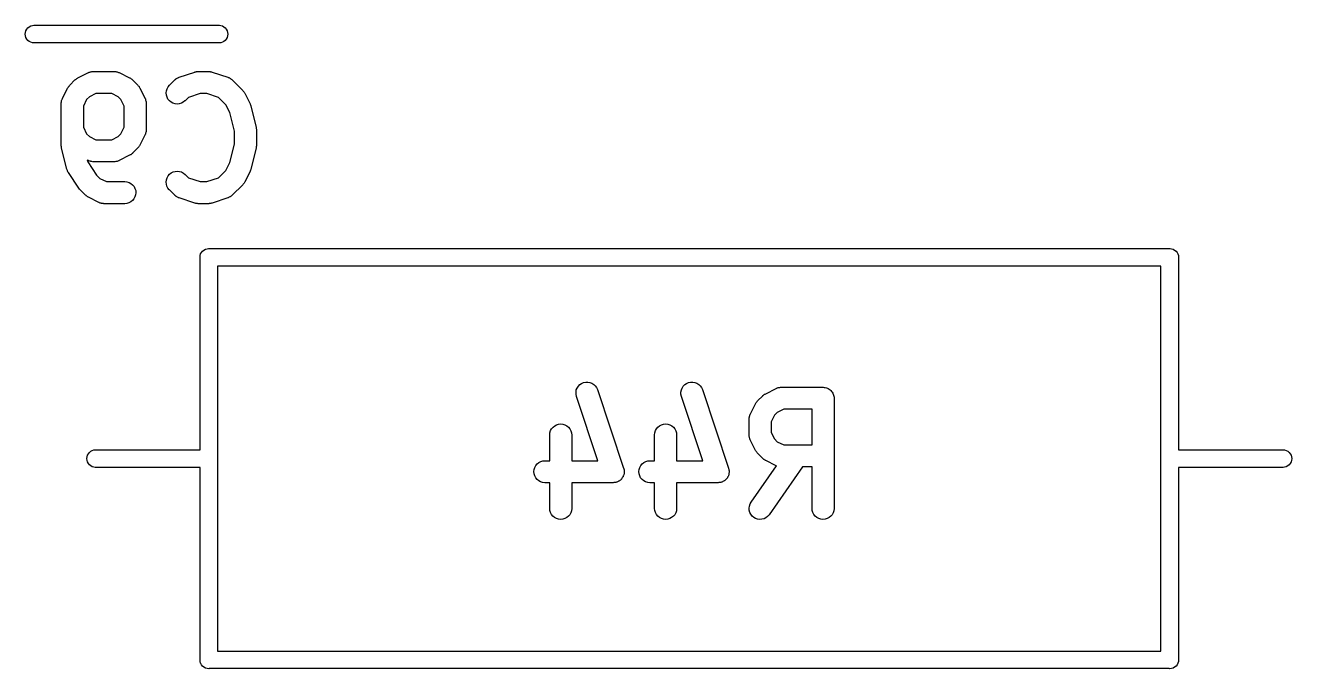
# Model space of a CAD drawing. Extents: x 19 to 116, y -142 to -17.
# Drawn here: x 101.53 to 110.14, y -96.68 to -92.3 of the extents above; entities that cross this region are included whole.
import ezdxf

# ---------------------------------------------------------------- set-up
doc = ezdxf.new("R2010")
doc.units = 0
doc.layers.add('BLACK', color=7, linetype='CONTINUOUS')

msp = doc.modelspace()

# ---------------------------------------------------------------- linework, layer by layer
at = {"layer": 'BLACK', "linetype": 'CONTINUOUS'}
for p, q in [((101.553, -92.3099), (101.563, -92.3043)), ((101.563, -92.3043), (101.574, -92.3009)), ((101.574, -92.3009), (101.583, -92.3)), ((101.583, -92.3), (102.847, -92.3)), ((102.847, -92.3), (102.856, -92.3009)), ((102.856, -92.3009), (102.867, -92.3043)), ((102.867, -92.3043), (102.877, -92.3099)), ((101.526, -92.36), (101.527, -92.3482)), ((101.527, -92.3718), (101.526, -92.36)), ((101.527, -92.3482), (101.53, -92.3369)), ((101.53, -92.3831), (101.527, -92.3718)), ((101.53, -92.3369), (101.536, -92.3265)), ((101.536, -92.3935), (101.53, -92.3831)), ((101.536, -92.3265), (101.543, -92.3174)), ((101.543, -92.4026), (101.536, -92.3935)), ((101.543, -92.3174), (101.553, -92.3099)), ((102.877, -92.3099), (102.887, -92.3174)), ((102.887, -92.3174), (102.894, -92.3265)), ((102.894, -92.3935), (102.887, -92.4026)), ((102.894, -92.3265), (102.9, -92.3369)), ((102.9, -92.3831), (102.894, -92.3935)), ((102.9, -92.3369), (102.903, -92.3482)), ((102.903, -92.3718), (102.9, -92.3831)), ((102.903, -92.3482), (102.904, -92.36)), ((102.904, -92.36), (102.903, -92.3718)), ((101.553, -92.4101), (101.543, -92.4026)), ((101.563, -92.4157), (101.553, -92.4101)), ((101.574, -92.4191), (101.563, -92.4157)), ((101.583, -92.42), (101.574, -92.4191)), ((102.847, -92.42), (101.583, -92.42)), ((102.856, -92.4191), (102.847, -92.42)), ((102.867, -92.4157), (102.856, -92.4191)), ((102.877, -92.4101), (102.867, -92.4157)), ((102.887, -92.4026), (102.877, -92.4101)), ((101.884, -92.6579), (101.955, -92.6222)), ((101.955, -92.6222), (101.956, -92.6217)), ((101.956, -92.6217), (101.958, -92.621)), ((101.958, -92.621), (101.96, -92.6199)), ((101.96, -92.6199), (101.965, -92.6185)), ((101.965, -92.6185), (101.97, -92.6167)), ((101.97, -92.6167), (101.972, -92.6164)), ((101.972, -92.6164), (101.974, -92.6157)), ((101.974, -92.6157), (101.979, -92.6152)), ((101.979, -92.6152), (101.984, -92.6144)), ((101.984, -92.6144), (101.986, -92.6145)), ((101.986, -92.6145), (101.989, -92.6143)), ((101.989, -92.6143), (102.131, -92.6143)), ((102.131, -92.6143), (102.132, -92.6143)), ((102.132, -92.6143), (102.135, -92.6145)), ((102.135, -92.6145), (102.137, -92.6145)), ((102.137, -92.6145), (102.142, -92.6154)), ((102.142, -92.6154), (102.147, -92.6159)), ((102.147, -92.6159), (102.149, -92.6166)), ((102.149, -92.6166), (102.151, -92.617)), ((102.151, -92.617), (102.156, -92.6188)), ((102.156, -92.6188), (102.161, -92.6204)), ((102.161, -92.6204), (102.163, -92.6214)), ((102.163, -92.6214), (102.165, -92.6222)), ((102.165, -92.6222), (102.236, -92.6579)), ((102.57, -92.6547), (102.572, -92.6538)), ((102.572, -92.6538), (102.679, -92.6181)), ((102.679, -92.6181), (102.68, -92.6178)), ((102.68, -92.6178), (102.684, -92.6169)), ((102.684, -92.6169), (102.688, -92.6157)), ((102.688, -92.6157), (102.691, -92.6154)), ((102.691, -92.6154), (102.694, -92.6148)), ((102.694, -92.6148), (102.699, -92.6147)), ((102.699, -92.6147), (102.703, -92.6143)), ((102.703, -92.6143), (102.774, -92.6143)), ((102.774, -92.6143), (102.775, -92.6143)), ((102.775, -92.6143), (102.78, -92.6148)), ((102.78, -92.6148), (102.784, -92.6149)), ((102.784, -92.6149), (102.787, -92.6156)), ((102.787, -92.6156), (102.79, -92.6159)), ((102.79, -92.6159), (102.794, -92.6172)), ((102.794, -92.6172), (102.798, -92.6181)), ((102.798, -92.6181), (102.905, -92.6538)), ((102.905, -92.6538), (102.906, -92.6542)), ((102.906, -92.6542), (102.908, -92.6551)), ((101.779, -92.7986), (101.814, -92.7272)), ((101.814, -92.7272), (101.815, -92.7262)), ((101.815, -92.7262), (101.817, -92.7227)), ((101.817, -92.7227), (101.819, -92.719)), ((101.819, -92.719), (101.821, -92.7166)), ((101.821, -92.7166), (101.823, -92.714)), ((101.823, -92.714), (101.826, -92.7109)), ((101.826, -92.7109), (101.828, -92.7077)), ((101.828, -92.7077), (101.864, -92.672)), ((101.864, -92.672), (101.865, -92.6712)), ((101.865, -92.6712), (101.868, -92.6686)), ((101.868, -92.6686), (101.871, -92.6657)), ((101.871, -92.6657), (101.874, -92.664)), ((101.874, -92.664), (101.876, -92.6621)), ((101.876, -92.6621), (101.88, -92.6602)), ((101.88, -92.6602), (101.884, -92.6579)), ((102.236, -92.6579), (102.237, -92.6584)), ((102.237, -92.6584), (102.241, -92.6607)), ((102.241, -92.6607), (102.245, -92.6627)), ((102.245, -92.6627), (102.247, -92.6647)), ((102.247, -92.6647), (102.25, -92.6664)), ((102.25, -92.6664), (102.253, -92.6693)), ((102.253, -92.6693), (102.256, -92.672)), ((102.256, -92.672), (102.292, -92.7077)), ((102.292, -92.7077), (102.292, -92.7084)), ((102.292, -92.7084), (102.295, -92.7117)), ((102.295, -92.7117), (102.298, -92.7148)), ((102.298, -92.7148), (102.3, -92.7174)), ((102.3, -92.7174), (102.301, -92.7199)), ((102.301, -92.7199), (102.303, -92.7236)), ((102.303, -92.7236), (102.306, -92.7272)), ((102.306, -92.7272), (102.341, -92.7986)), ((102.486, -92.7459), (102.491, -92.7319)), ((102.491, -92.7319), (102.498, -92.719)), ((102.498, -92.719), (102.507, -92.7077)), ((102.507, -92.7077), (102.543, -92.672)), ((102.543, -92.6712), (102.545, -92.6699)), ((102.543, -92.672), (102.543, -92.6712)), ((102.545, -92.6699), (102.547, -92.6683)), ((102.547, -92.6683), (102.551, -92.6653)), ((102.551, -92.6653), (102.555, -92.6621)), ((102.555, -92.6621), (102.557, -92.6611)), ((102.557, -92.6611), (102.559, -92.6598)), ((102.559, -92.6598), (102.563, -92.6577)), ((102.563, -92.6577), (102.568, -92.6554)), ((102.568, -92.6554), (102.57, -92.6547)), ((102.908, -92.6551), (102.91, -92.6558)), ((102.91, -92.6558), (102.915, -92.6582)), ((102.915, -92.6582), (102.919, -92.6603)), ((102.919, -92.6603), (102.921, -92.6616)), ((102.921, -92.6616), (102.923, -92.6627)), ((102.923, -92.6627), (102.927, -92.6659)), ((102.927, -92.6659), (102.931, -92.6689)), ((102.931, -92.6689), (102.933, -92.6706)), ((102.933, -92.6706), (102.934, -92.672)), ((102.934, -92.672), (103.006, -92.7434)), ((101.771, -92.8267), (101.772, -92.8216)), ((101.772, -92.8165), (101.773, -92.8145)), ((101.772, -92.8216), (101.772, -92.8165)), ((101.773, -92.8123), (101.775, -92.8075)), ((101.773, -92.8145), (101.773, -92.8123)), ((101.775, -92.8075), (101.777, -92.8026)), ((101.777, -92.8026), (101.778, -92.8007)), ((101.778, -92.8007), (101.779, -92.7986)), ((101.943, -92.8051), (101.921, -92.8498)), ((101.962, -92.7866), (101.943, -92.8051)), ((102.006, -92.7643), (101.962, -92.7866)), ((102.114, -92.7643), (102.006, -92.7643)), ((102.158, -92.7866), (102.114, -92.7643)), ((102.177, -92.8051), (102.158, -92.7866)), ((102.199, -92.8498), (102.177, -92.8051)), ((102.341, -92.7986), (102.342, -92.7995)), ((102.342, -92.7995), (102.343, -92.8016)), ((102.343, -92.8016), (102.344, -92.8036)), ((102.344, -92.8036), (102.345, -92.8085)), ((102.345, -92.8085), (102.347, -92.8133)), ((102.347, -92.8133), (102.347, -92.8155)), ((102.347, -92.8155), (102.348, -92.8176)), ((102.348, -92.8176), (102.348, -92.8227)), ((102.348, -92.8227), (102.349, -92.8277)), ((102.485, -92.7605), (102.486, -92.7459)), ((102.486, -92.775), (102.485, -92.7605)), ((102.491, -92.7891), (102.486, -92.775)), ((102.497, -92.802), (102.491, -92.7891)), ((102.507, -92.8134), (102.497, -92.802)), ((102.518, -92.8227), (102.507, -92.8134)), ((102.531, -92.8298), (102.518, -92.8227)), ((102.601, -92.8236), (102.588, -92.8304)), ((102.612, -92.8145), (102.601, -92.8236)), ((102.613, -92.8137), (102.612, -92.8145)), ((102.636, -92.7906), (102.613, -92.8137)), ((102.715, -92.7643), (102.636, -92.7906)), ((102.762, -92.7643), (102.715, -92.7643)), ((102.841, -92.7906), (102.762, -92.7643)), ((102.891, -92.8409), (102.841, -92.7906)), ((103.006, -92.7434), (103.007, -92.7441)), ((103.007, -92.7441), (103.009, -92.7474)), ((103.009, -92.7474), (103.012, -92.7505)), ((103.012, -92.7505), (103.014, -92.7531)), ((103.014, -92.7531), (103.016, -92.7556)), ((103.016, -92.7556), (103.018, -92.7593)), ((103.018, -92.7593), (103.02, -92.7629)), ((103.02, -92.7629), (103.056, -92.8343)), ((101.771, -92.8289), (101.771, -92.8267)), ((101.771, -92.8311), (101.771, -92.8289)), ((101.771, -92.8321), (101.771, -92.8311)), ((101.771, -93.1179), (101.771, -92.8321)), ((101.921, -92.8498), (101.921, -92.993)), ((102.199, -92.993), (102.199, -92.8498)), ((102.349, -92.8277), (102.349, -92.8299)), ((102.349, -92.8299), (102.349, -92.8321)), ((102.349, -92.8321), (102.349, -93.0107)), ((102.545, -92.8341), (102.531, -92.8298)), ((102.559, -92.8357), (102.545, -92.8341)), ((102.574, -92.8344), (102.559, -92.8357)), ((102.588, -92.8304), (102.574, -92.8344)), ((102.918, -92.894), (102.891, -92.8409)), ((102.949, -93.0199), (102.918, -92.894)), ((103.056, -92.8343), (103.056, -92.8353)), ((103.056, -92.8353), (103.056, -92.8356)), ((103.056, -92.8356), (103.056, -92.8359)), ((103.056, -92.8359), (103.059, -92.8425)), ((103.059, -92.8425), (103.061, -92.849)), ((103.061, -92.849), (103.061, -92.8493)), ((103.061, -92.8493), (103.061, -92.8497)), ((103.061, -92.8497), (103.097, -92.9925)), ((101.921, -92.993), (101.943, -93.0377)), ((102.177, -93.0377), (102.199, -92.993)), ((103.097, -92.9925), (103.097, -92.9935)), ((103.097, -92.9935), (103.097, -92.9949)), ((103.097, -92.9949), (103.098, -92.9961)), ((103.098, -92.9961), (103.098, -93.0021)), ((101.943, -93.0377), (101.962, -93.0562)), ((101.962, -93.0562), (102.006, -93.0786)), ((102.006, -93.0786), (102.114, -93.0786)), ((102.114, -93.0786), (102.158, -93.0562)), ((102.158, -93.0562), (102.177, -93.0377)), ((102.341, -93.0443), (102.306, -93.1157)), ((102.342, -93.0422), (102.341, -93.0443)), ((102.343, -93.0403), (102.342, -93.0422)), ((102.345, -93.0354), (102.343, -93.0403)), ((102.347, -93.0306), (102.345, -93.0354)), ((102.348, -93.0263), (102.347, -93.0284)), ((102.347, -93.0284), (102.347, -93.0306)), ((102.349, -93.0162), (102.348, -93.0212)), ((102.348, -93.0212), (102.348, -93.0263)), ((102.349, -93.0107), (102.349, -93.0118)), ((102.349, -93.0118), (102.349, -93.014)), ((102.349, -93.014), (102.349, -93.0162)), ((102.949, -93.1086), (102.949, -93.0199)), ((103.098, -93.0021), (103.099, -93.008)), ((103.099, -93.008), (103.099, -93.0094)), ((103.099, -93.0094), (103.099, -93.0107)), ((103.099, -93.0107), (103.099, -93.1179)), ((101.771, -93.1192), (101.771, -93.1179)), ((101.771, -93.1205), (101.771, -93.1192)), ((101.772, -93.1265), (101.771, -93.1205)), ((101.772, -93.1324), (101.772, -93.1265)), ((101.773, -93.1337), (101.772, -93.1324)), ((101.773, -93.135), (101.773, -93.1337)), ((101.773, -93.136), (101.773, -93.135)), ((101.809, -93.2789), (101.773, -93.136)), ((102.256, -93.1709), (102.255, -93.1716)), ((102.292, -93.1352), (102.256, -93.1709)), ((102.294, -93.1319), (102.292, -93.1352)), ((102.297, -93.1289), (102.294, -93.1319)), ((102.299, -93.1263), (102.297, -93.1289)), ((102.301, -93.1239), (102.299, -93.1263)), ((102.303, -93.1202), (102.301, -93.1239)), ((102.305, -93.1166), (102.303, -93.1202)), ((102.306, -93.1157), (102.305, -93.1166)), ((102.918, -93.2345), (102.949, -93.1086)), ((103.097, -93.136), (103.061, -93.2789)), ((103.098, -93.1335), (103.097, -93.1347)), ((103.097, -93.1347), (103.097, -93.136)), ((103.099, -93.1216), (103.098, -93.1275)), ((103.098, -93.1275), (103.098, -93.1335)), ((103.099, -93.1179), (103.099, -93.1189)), ((103.099, -93.1189), (103.099, -93.1202)), ((103.099, -93.1202), (103.099, -93.1216)), ((101.955, -93.2207), (101.948, -93.217)), ((101.948, -93.217), (101.951, -93.2299)), ((101.951, -93.2299), (102.011, -93.3201)), ((101.957, -93.2214), (101.955, -93.2207)), ((101.959, -93.2225), (101.957, -93.2214)), ((101.964, -93.2241), (101.959, -93.2225)), ((101.969, -93.2259), (101.964, -93.2241)), ((101.971, -93.2263), (101.969, -93.2259)), ((101.973, -93.2269), (101.971, -93.2263)), ((101.978, -93.2275), (101.973, -93.2269)), ((101.983, -93.2284), (101.978, -93.2275)), ((101.985, -93.2283), (101.983, -93.2284)), ((101.988, -93.2286), (101.985, -93.2283)), ((101.989, -93.2286), (101.988, -93.2286)), ((102.131, -93.2286), (101.989, -93.2286)), ((102.134, -93.2284), (102.131, -93.2286)), ((102.136, -93.2284), (102.134, -93.2284)), ((102.141, -93.2276), (102.136, -93.2284)), ((102.146, -93.2271), (102.141, -93.2276)), ((102.148, -93.2265), (102.146, -93.2271)), ((102.15, -93.2262), (102.148, -93.2265)), ((102.155, -93.2244), (102.15, -93.2262)), ((102.16, -93.2229), (102.155, -93.2244)), ((102.162, -93.2219), (102.16, -93.2229)), ((102.164, -93.2211), (102.162, -93.2219)), ((102.165, -93.2207), (102.164, -93.2211)), ((102.236, -93.1849), (102.165, -93.2207)), ((102.24, -93.1827), (102.236, -93.1849)), ((102.244, -93.1808), (102.24, -93.1827)), ((102.246, -93.1788), (102.244, -93.1808)), ((102.249, -93.1771), (102.246, -93.1788)), ((102.252, -93.1743), (102.249, -93.1771)), ((102.255, -93.1716), (102.252, -93.1743)), ((102.891, -93.2877), (102.918, -93.2345)), ((101.81, -93.2836), (101.809, -93.2789)), ((101.812, -93.2884), (101.81, -93.2836)), ((101.813, -93.2905), (101.812, -93.2884)), ((101.814, -93.2927), (101.813, -93.2905)), ((101.816, -93.297), (101.814, -93.2927)), ((101.818, -93.3014), (101.816, -93.297)), ((101.819, -93.3023), (101.818, -93.3014)), ((101.89, -93.4095), (101.819, -93.3023)), ((102.011, -93.3201), (102.033, -93.3419)), ((102.033, -93.3419), (102.078, -93.3643)), ((102.487, -93.3525), (102.491, -93.3386)), ((102.491, -93.3386), (102.498, -93.3257)), ((102.498, -93.3257), (102.507, -93.3145)), ((102.507, -93.3145), (102.519, -93.3052)), ((102.519, -93.3052), (102.532, -93.2984)), ((102.532, -93.2984), (102.546, -93.2942)), ((102.546, -93.2942), (102.56, -93.2929)), ((102.56, -93.2929), (102.575, -93.2943)), ((102.575, -93.2943), (102.589, -93.2986)), ((102.589, -93.2986), (102.602, -93.3055)), ((102.602, -93.3055), (102.613, -93.3148)), ((102.613, -93.3148), (102.636, -93.338)), ((102.636, -93.338), (102.715, -93.3643)), ((102.762, -93.3643), (102.841, -93.338)), ((102.841, -93.338), (102.891, -93.2877)), ((103.056, -93.2943), (103.02, -93.3657)), ((103.058, -93.2871), (103.056, -93.2936)), ((103.056, -93.2936), (103.056, -93.2939)), ((103.056, -93.2939), (103.056, -93.2943)), ((103.061, -93.2806), (103.058, -93.2871)), ((103.061, -93.2789), (103.061, -93.2799)), ((103.061, -93.2799), (103.061, -93.2802)), ((103.061, -93.2802), (103.061, -93.2806)), ((101.895, -93.4148), (101.89, -93.4095)), ((101.899, -93.4201), (101.895, -93.4148)), ((101.9, -93.4208), (101.899, -93.4201)), ((101.9, -93.4209), (101.9, -93.4208)), ((101.9, -93.4208), (101.9, -93.4208)), ((101.9, -93.4208), (101.9, -93.4208)), ((101.936, -93.4566), (101.9, -93.4209)), ((102.078, -93.3643), (102.203, -93.3643)), ((102.203, -93.3643), (102.204, -93.3643)), ((102.204, -93.3643), (102.218, -93.3659)), ((102.218, -93.3659), (102.232, -93.3704)), ((102.232, -93.3704), (102.245, -93.3774)), ((102.245, -93.3774), (102.256, -93.3868)), ((102.256, -93.3868), (102.266, -93.3982)), ((102.266, -93.3982), (102.272, -93.4112)), ((102.272, -93.4112), (102.277, -93.4252)), ((102.277, -93.4252), (102.278, -93.4398)), ((102.485, -93.3671), (102.487, -93.3525)), ((102.486, -93.3817), (102.485, -93.3671)), ((102.49, -93.3957), (102.486, -93.3817)), ((102.497, -93.4087), (102.49, -93.3957)), ((102.506, -93.4201), (102.497, -93.4087)), ((102.507, -93.4209), (102.506, -93.4201)), ((102.543, -93.4566), (102.507, -93.4209)), ((102.715, -93.3643), (102.762, -93.3643)), ((103.006, -93.3852), (102.934, -93.4566)), ((103.009, -93.3819), (103.006, -93.3852)), ((103.011, -93.3789), (103.009, -93.3819)), ((103.013, -93.3763), (103.011, -93.3789)), ((103.015, -93.3739), (103.013, -93.3763)), ((103.017, -93.3702), (103.015, -93.3739)), ((103.019, -93.3666), (103.017, -93.3702)), ((103.02, -93.3657), (103.019, -93.3666)), ((101.939, -93.4593), (101.936, -93.4566)), ((101.942, -93.4622), (101.939, -93.4593)), ((101.944, -93.4639), (101.942, -93.4622)), ((101.947, -93.4659), (101.944, -93.4639)), ((101.951, -93.4679), (101.947, -93.4659)), ((101.954, -93.4702), (101.951, -93.4679)), ((101.955, -93.4707), (101.954, -93.4702)), ((102.026, -93.5064), (101.955, -93.4707)), ((102.029, -93.5072), (102.026, -93.5064)), ((102.03, -93.5082), (102.029, -93.5072)), ((102.035, -93.5098), (102.03, -93.5082)), ((102.04, -93.5116), (102.035, -93.5098)), ((102.042, -93.512), (102.04, -93.5116)), ((102.044, -93.5126), (102.042, -93.512)), ((102.049, -93.5132), (102.044, -93.5126)), ((102.055, -93.5141), (102.049, -93.5132)), ((102.057, -93.514), (102.055, -93.5141)), ((102.059, -93.5143), (102.057, -93.514)), ((102.06, -93.5143), (102.059, -93.5143)), ((102.203, -93.5143), (102.06, -93.5143)), ((102.217, -93.5129), (102.203, -93.5143)), ((102.231, -93.5086), (102.217, -93.5129)), ((102.244, -93.5018), (102.231, -93.5086)), ((102.256, -93.4925), (102.244, -93.5018)), ((102.265, -93.4812), (102.256, -93.4925)), ((102.272, -93.4684), (102.265, -93.4812)), ((102.276, -93.4544), (102.272, -93.4684)), ((102.278, -93.4398), (102.276, -93.4544)), ((102.544, -93.458), (102.543, -93.4566)), ((102.546, -93.4596), (102.544, -93.458)), ((102.55, -93.4626), (102.546, -93.4596)), ((102.554, -93.4659), (102.55, -93.4626)), ((102.556, -93.4669), (102.554, -93.4659)), ((102.558, -93.4682), (102.556, -93.4669)), ((102.562, -93.4704), (102.558, -93.4682)), ((102.567, -93.4728), (102.562, -93.4704)), ((102.569, -93.4735), (102.567, -93.4728)), ((102.571, -93.4744), (102.569, -93.4735)), ((102.572, -93.4747), (102.571, -93.4744)), ((102.679, -93.5104), (102.572, -93.4747)), ((102.683, -93.5114), (102.679, -93.5104)), ((102.687, -93.5126), (102.683, -93.5114)), ((102.69, -93.513), (102.687, -93.5126)), ((102.693, -93.5137), (102.69, -93.513)), ((102.698, -93.5138), (102.693, -93.5137)), ((102.702, -93.5143), (102.698, -93.5138)), ((102.703, -93.5143), (102.702, -93.5143)), ((102.774, -93.5143), (102.703, -93.5143)), ((102.778, -93.5139), (102.774, -93.5143)), ((102.783, -93.5138), (102.778, -93.5139)), ((102.786, -93.5132), (102.783, -93.5138)), ((102.789, -93.5129), (102.786, -93.5132)), ((102.793, -93.5116), (102.789, -93.5129)), ((102.797, -93.5108), (102.793, -93.5116)), ((102.798, -93.5104), (102.797, -93.5108)), ((102.905, -93.4747), (102.798, -93.5104)), ((102.907, -93.4738), (102.905, -93.4747)), ((102.909, -93.4732), (102.907, -93.4738)), ((102.914, -93.4709), (102.909, -93.4732)), ((102.919, -93.4688), (102.914, -93.4709)), ((102.92, -93.4675), (102.919, -93.4688)), ((102.922, -93.4665), (102.92, -93.4675)), ((102.926, -93.4633), (102.922, -93.4665)), ((102.93, -93.4603), (102.926, -93.4633)), ((102.932, -93.4587), (102.93, -93.4603)), ((102.934, -93.4573), (102.932, -93.4587)), ((102.934, -93.4566), (102.934, -93.4573)), ((102.716, -93.8682), (102.719, -93.8569)), ((102.719, -93.8569), (102.725, -93.8465)), ((102.725, -93.8465), (102.732, -93.8374)), ((102.732, -93.8374), (102.742, -93.8299)), ((102.742, -93.8299), (102.752, -93.8243)), ((102.752, -93.8243), (102.763, -93.8209)), ((102.763, -93.8209), (102.772, -93.82)), ((102.772, -93.82), (102.775, -93.8197)), ((102.772, -93.82), (102.772, -93.82)), ((102.775, -93.8197), (102.778, -93.82)), ((102.778, -93.82), (109.312, -93.82)), ((109.312, -93.82), (109.315, -93.8197)), ((109.315, -93.8197), (109.318, -93.82)), ((109.318, -93.82), (109.318, -93.82)), ((109.318, -93.82), (109.327, -93.8209)), ((109.327, -93.8209), (109.338, -93.8243)), ((109.338, -93.8243), (109.348, -93.8299)), ((109.348, -93.8299), (109.358, -93.8374)), ((109.358, -93.8374), (109.365, -93.8465)), ((109.365, -93.8465), (109.371, -93.8569)), ((109.371, -93.8569), (109.374, -93.8682)), ((102.715, -93.88), (102.716, -93.8682)), ((102.715, -93.883), (102.715, -93.88)), ((102.715, -95.19), (102.715, -93.883)), ((102.835, -93.94), (102.835, -95.2471)), ((109.255, -93.94), (102.835, -93.94)), ((109.255, -95.247), (109.255, -93.94)), ((109.374, -93.8682), (109.375, -93.88)), ((109.375, -93.88), (109.375, -93.8829)), ((109.375, -93.8829), (109.375, -95.19)), ((105.274, -94.7973), (105.276, -94.7829)), ((105.274, -94.812), (105.274, -94.7973)), ((105.276, -94.7829), (105.282, -94.7693)), ((105.282, -94.7693), (105.29, -94.757)), ((105.29, -94.757), (105.3, -94.7465)), ((105.3, -94.7465), (105.312, -94.7381)), ((105.312, -94.7381), (105.325, -94.7323)), ((105.325, -94.7323), (105.34, -94.7291)), ((105.34, -94.7291), (105.354, -94.7288)), ((105.354, -94.7288), (105.369, -94.7313)), ((105.369, -94.7313), (105.382, -94.7366)), ((105.382, -94.7366), (105.395, -94.7444)), ((105.395, -94.7444), (105.405, -94.7545)), ((105.405, -94.7545), (105.414, -94.7665)), ((105.414, -94.7665), (105.42, -94.7799)), ((105.42, -94.7799), (105.598, -95.3156)), ((105.988, -94.7973), (105.991, -94.7829)), ((105.988, -94.812), (105.988, -94.7973)), ((105.991, -94.7829), (105.996, -94.7693)), ((105.996, -94.7693), (106.004, -94.757)), ((106.004, -94.757), (106.014, -94.7465)), ((106.014, -94.7465), (106.026, -94.7381)), ((106.026, -94.7381), (106.04, -94.7323)), ((106.04, -94.7323), (106.054, -94.7291)), ((106.054, -94.7291), (106.069, -94.7288)), ((106.069, -94.7288), (106.083, -94.7313)), ((106.083, -94.7313), (106.097, -94.7366)), ((106.097, -94.7366), (106.109, -94.7444)), ((106.109, -94.7444), (106.12, -94.7545)), ((106.12, -94.7545), (106.128, -94.7665)), ((106.128, -94.7665), (106.134, -94.7799)), ((106.134, -94.7799), (106.313, -95.3156)), ((106.561, -94.8102), (106.565, -94.8079)), ((106.565, -94.8079), (106.636, -94.7722)), ((106.636, -94.7722), (106.637, -94.7717)), ((106.637, -94.7717), (106.639, -94.771)), ((106.639, -94.771), (106.641, -94.7699)), ((106.641, -94.7699), (106.646, -94.7685)), ((106.646, -94.7685), (106.651, -94.7667)), ((106.651, -94.7667), (106.653, -94.7664)), ((106.653, -94.7664), (106.655, -94.7657)), ((106.655, -94.7657), (106.661, -94.7652)), ((106.661, -94.7652), (106.666, -94.7644)), ((106.666, -94.7644), (106.668, -94.7645)), ((106.668, -94.7645), (106.67, -94.7643)), ((106.67, -94.7643), (106.956, -94.7643)), ((106.956, -94.7643), (106.956, -94.7643)), ((106.956, -94.7643), (106.956, -94.7643)), ((106.956, -94.7643), (106.957, -94.7643)), ((106.956, -94.7643), (106.956, -94.7643)), ((106.957, -94.7643), (106.964, -94.7651)), ((106.964, -94.7651), (106.971, -94.7658)), ((106.971, -94.7658), (106.971, -94.7659)), ((106.971, -94.7659), (106.971, -94.7659)), ((106.971, -94.7659), (106.978, -94.768)), ((106.978, -94.768), (106.985, -94.7701)), ((106.985, -94.7701), (106.985, -94.7703)), ((106.985, -94.7703), (106.985, -94.7703)), ((106.985, -94.7703), (106.991, -94.7738)), ((106.991, -94.7738), (106.998, -94.7771)), ((106.998, -94.7771), (106.998, -94.7773)), ((106.998, -94.7773), (106.998, -94.7774)), ((106.998, -94.7774), (107.004, -94.782)), ((107.004, -94.782), (107.009, -94.7864)), ((107.009, -94.7864), (107.009, -94.7866)), ((107.009, -94.7866), (107.009, -94.7868)), ((107.009, -94.7868), (107.014, -94.7923)), ((107.014, -94.7923), (107.018, -94.7978)), ((107.018, -94.7978), (107.018, -94.798)), ((107.018, -94.798), (107.018, -94.7982)), ((107.018, -94.7982), (107.022, -94.8045)), ((107.022, -94.8045), (107.025, -94.8107)), ((105.277, -94.8263), (105.274, -94.812)), ((105.277, -94.8273), (105.277, -94.8263)), ((105.423, -95.2643), (105.277, -94.8273)), ((105.991, -94.8263), (105.988, -94.812)), ((105.992, -94.8273), (105.991, -94.8263)), ((106.137, -95.2643), (105.992, -94.8273)), ((106.46, -94.9486), (106.496, -94.8772)), ((106.496, -94.8762), (106.499, -94.8727)), ((106.496, -94.8772), (106.496, -94.8762)), ((106.499, -94.8727), (106.501, -94.869)), ((106.501, -94.869), (106.503, -94.8666)), ((106.503, -94.8666), (106.504, -94.864)), ((106.504, -94.864), (106.507, -94.8609)), ((106.507, -94.8609), (106.51, -94.8577)), ((106.51, -94.8577), (106.546, -94.822)), ((106.546, -94.8212), (106.55, -94.8186)), ((106.546, -94.822), (106.546, -94.8212)), ((106.55, -94.8186), (106.553, -94.8157)), ((106.553, -94.8157), (106.555, -94.814)), ((106.555, -94.814), (106.558, -94.8121)), ((106.558, -94.8121), (106.561, -94.8102)), ((107.025, -94.8107), (107.025, -94.811)), ((107.025, -94.811), (107.025, -94.8112)), ((107.025, -94.8112), (107.027, -94.818)), ((107.027, -94.818), (107.029, -94.8247)), ((107.029, -94.8247), (107.029, -94.825)), ((107.029, -94.825), (107.029, -94.8252)), ((107.029, -94.8252), (107.03, -94.8323)), ((107.03, -94.8323), (107.031, -94.8393)), ((107.031, -94.8393), (107.031, -95.5893)), ((106.452, -94.9767), (106.453, -94.9716)), ((106.452, -94.9789), (106.452, -94.9767)), ((106.452, -94.9811), (106.452, -94.9789)), ((106.452, -94.9821), (106.452, -94.9811)), ((106.453, -94.9716), (106.454, -94.9665)), ((106.454, -94.9645), (106.455, -94.9623)), ((106.454, -94.9665), (106.454, -94.9645)), ((106.455, -94.9623), (106.457, -94.9575)), ((106.457, -94.9575), (106.458, -94.9526)), ((106.458, -94.9526), (106.459, -94.9507)), ((106.459, -94.9507), (106.46, -94.9486)), ((106.624, -94.9551), (106.602, -94.9998)), ((106.643, -94.9366), (106.624, -94.9551)), ((106.688, -94.9143), (106.643, -94.9366)), ((106.881, -94.9143), (106.688, -94.9143)), ((106.881, -95.1571), (106.881, -94.9143)), ((105.097, -95.0737), (105.101, -95.0597)), ((105.101, -95.0597), (105.108, -95.0469)), ((105.108, -95.0469), (105.118, -95.0357)), ((105.118, -95.0357), (105.129, -95.0265)), ((105.129, -95.0265), (105.142, -95.0197)), ((105.142, -95.0197), (105.156, -95.0156)), ((105.156, -95.0156), (105.171, -95.0143)), ((105.171, -95.0143), (105.185, -95.0158)), ((105.185, -95.0158), (105.199, -95.0201)), ((105.199, -95.0201), (105.212, -95.0271)), ((105.212, -95.0271), (105.223, -95.0364)), ((105.223, -95.0364), (105.232, -95.0478)), ((105.232, -95.0478), (105.239, -95.0607)), ((105.239, -95.0607), (105.244, -95.0747)), ((105.811, -95.0737), (105.815, -95.0597)), ((105.815, -95.0597), (105.822, -95.0469)), ((105.822, -95.0469), (105.832, -95.0357)), ((105.832, -95.0357), (105.843, -95.0265)), ((105.843, -95.0265), (105.856, -95.0197)), ((105.856, -95.0197), (105.87, -95.0156)), ((105.87, -95.0156), (105.885, -95.0143)), ((105.885, -95.0143), (105.899, -95.0158)), ((105.899, -95.0158), (105.913, -95.0201)), ((105.913, -95.0201), (105.926, -95.0271)), ((105.926, -95.0271), (105.938, -95.0364)), ((105.938, -95.0364), (105.947, -95.0478)), ((105.947, -95.0478), (105.954, -95.0607)), ((105.954, -95.0607), (105.958, -95.0747)), ((106.452, -95.0893), (106.452, -94.9821)), ((106.602, -94.9998), (106.602, -95.0716)), ((105.095, -95.0882), (105.097, -95.0737)), ((105.095, -95.0893), (105.095, -95.0882)), ((105.095, -95.2643), (105.095, -95.0893)), ((105.244, -95.0747), (105.245, -95.0893)), ((105.245, -95.0893), (105.245, -95.2643)), ((105.809, -95.0882), (105.811, -95.0737)), ((105.809, -95.0893), (105.809, -95.0882)), ((105.809, -95.2643), (105.809, -95.0893)), ((105.958, -95.0747), (105.959, -95.0893)), ((105.959, -95.0893), (105.959, -95.2643)), ((106.452, -95.0915), (106.452, -95.0893)), ((106.452, -95.0937), (106.452, -95.0915)), ((106.453, -95.0987), (106.452, -95.0937)), ((106.454, -95.1039), (106.453, -95.0987)), ((106.454, -95.106), (106.454, -95.1039)), ((106.455, -95.1081), (106.454, -95.106)), ((106.456, -95.113), (106.455, -95.1081)), ((106.458, -95.1179), (106.456, -95.113)), ((106.459, -95.1198), (106.458, -95.1179)), ((106.46, -95.1219), (106.459, -95.1198)), ((106.46, -95.1228), (106.46, -95.1219)), ((106.496, -95.1943), (106.46, -95.1228)), ((106.602, -95.0716), (106.624, -95.1163)), ((106.624, -95.1163), (106.643, -95.1348)), ((106.643, -95.1348), (106.688, -95.1571)), ((101.945, -95.25), (101.946, -95.2382)), ((101.946, -95.2382), (101.949, -95.2269)), ((101.949, -95.2269), (101.955, -95.2165)), ((101.955, -95.2165), (101.962, -95.2074)), ((101.962, -95.2074), (101.972, -95.1999)), ((101.972, -95.1999), (101.982, -95.1943)), ((101.982, -95.1943), (101.993, -95.1909)), ((101.993, -95.1909), (102.002, -95.19)), ((102.002, -95.19), (102.715, -95.19)), ((106.498, -95.1978), (106.496, -95.1943)), ((106.5, -95.2016), (106.498, -95.1978)), ((106.502, -95.204), (106.5, -95.2016)), ((106.504, -95.2066), (106.502, -95.204)), ((106.506, -95.2097), (106.504, -95.2066)), ((106.509, -95.213), (106.506, -95.2097)), ((106.51, -95.2137), (106.509, -95.213)), ((106.546, -95.2495), (106.51, -95.2137)), ((106.688, -95.1571), (106.881, -95.1571)), ((109.375, -95.19), (110.088, -95.19)), ((110.088, -95.19), (110.097, -95.1909)), ((110.097, -95.1909), (110.108, -95.1943)), ((110.108, -95.1943), (110.118, -95.1999)), ((110.118, -95.1999), (110.128, -95.2074)), ((110.128, -95.2074), (110.135, -95.2165)), ((110.135, -95.2165), (110.141, -95.2269)), ((110.141, -95.2269), (110.144, -95.2382)), ((110.144, -95.2382), (110.145, -95.25)), ((101.946, -95.2618), (101.945, -95.25)), ((101.949, -95.2731), (101.946, -95.2618)), ((101.955, -95.2835), (101.949, -95.2731)), ((101.962, -95.2926), (101.955, -95.2835)), ((101.972, -95.3001), (101.962, -95.2926)), ((101.982, -95.3057), (101.972, -95.3001)), ((101.993, -95.3091), (101.982, -95.3057)), ((102.002, -95.31), (101.993, -95.3091)), ((102.715, -95.31), (102.002, -95.31)), ((102.715, -96.6171), (102.715, -95.31)), ((102.835, -95.2471), (102.835, -95.25)), ((102.835, -95.25), (102.835, -95.2529)), ((102.835, -95.2529), (102.835, -96.56)), ((104.988, -95.3388), (104.989, -95.3242)), ((104.989, -95.3242), (104.994, -95.3102)), ((104.994, -95.3102), (105.001, -95.2973)), ((105.001, -95.2973), (105.01, -95.2861)), ((105.01, -95.2861), (105.021, -95.2768)), ((105.021, -95.2768), (105.034, -95.2699)), ((105.034, -95.2699), (105.048, -95.2657)), ((105.048, -95.2657), (105.063, -95.2643)), ((105.063, -95.2643), (105.095, -95.2643)), ((105.245, -95.2643), (105.423, -95.2643)), ((105.598, -95.3156), (105.599, -95.3166)), ((105.599, -95.3166), (105.6, -95.3209)), ((105.6, -95.3209), (105.601, -95.3252)), ((105.601, -95.3252), (105.601, -95.3281)), ((105.702, -95.3388), (105.704, -95.3242)), ((105.704, -95.3242), (105.708, -95.3102)), ((105.708, -95.3102), (105.715, -95.2973)), ((105.715, -95.2973), (105.724, -95.2861)), ((105.724, -95.2861), (105.736, -95.2768)), ((105.736, -95.2768), (105.749, -95.2699)), ((105.749, -95.2699), (105.763, -95.2657)), ((105.763, -95.2657), (105.777, -95.2643)), ((105.777, -95.2643), (105.809, -95.2643)), ((105.959, -95.2643), (106.137, -95.2643)), ((106.313, -95.3156), (106.313, -95.3166)), ((106.313, -95.3166), (106.314, -95.3209)), ((106.314, -95.3209), (106.315, -95.3252)), ((106.315, -95.3252), (106.315, -95.3281)), ((106.466, -95.5463), (106.638, -95.2999)), ((106.549, -95.2521), (106.546, -95.2495)), ((106.552, -95.2551), (106.549, -95.2521)), ((106.554, -95.2568), (106.552, -95.2551)), ((106.557, -95.2588), (106.554, -95.2568)), ((106.561, -95.2607), (106.557, -95.2588)), ((106.564, -95.263), (106.561, -95.2607)), ((106.565, -95.2635), (106.564, -95.263)), ((106.636, -95.2992), (106.565, -95.2635)), ((106.816, -95.3071), (106.589, -95.6323)), ((106.638, -95.2999), (106.636, -95.2992)), ((106.881, -95.3071), (106.816, -95.3071)), ((106.881, -95.5893), (106.881, -95.3071)), ((109.255, -95.25), (109.255, -95.247)), ((109.255, -95.253), (109.255, -95.25)), ((109.255, -96.56), (109.255, -95.253)), ((110.088, -95.31), (109.375, -95.31)), ((109.375, -95.31), (109.375, -96.6171)), ((110.097, -95.3091), (110.088, -95.31)), ((110.108, -95.3057), (110.097, -95.3091)), ((110.118, -95.3001), (110.108, -95.3057)), ((110.128, -95.2926), (110.118, -95.3001)), ((110.135, -95.2835), (110.128, -95.2926)), ((110.141, -95.2731), (110.135, -95.2835)), ((110.144, -95.2618), (110.141, -95.2731)), ((110.145, -95.25), (110.144, -95.2618)), ((104.989, -95.3533), (104.988, -95.3388)), ((104.993, -95.3674), (104.989, -95.3533)), ((105, -95.3804), (104.993, -95.3674)), ((105.009, -95.3918), (105, -95.3804)), ((105.02, -95.4012), (105.009, -95.3918)), ((105.033, -95.4082), (105.02, -95.4012)), ((105.047, -95.4126), (105.033, -95.4082)), ((105.546, -95.4116), (105.542, -95.4129)), ((105.55, -95.4106), (105.546, -95.4116)), ((105.553, -95.4095), (105.55, -95.4106)), ((105.556, -95.4086), (105.553, -95.4095)), ((105.56, -95.4065), (105.556, -95.4086)), ((105.564, -95.4047), (105.56, -95.4065)), ((105.566, -95.4031), (105.564, -95.4047)), ((105.569, -95.4018), (105.566, -95.4031)), ((105.572, -95.3989), (105.569, -95.4018)), ((105.576, -95.3964), (105.572, -95.3989)), ((105.578, -95.3943), (105.576, -95.3964)), ((105.58, -95.3925), (105.578, -95.3943)), ((105.583, -95.389), (105.58, -95.3925)), ((105.586, -95.3858), (105.583, -95.389)), ((105.587, -95.3834), (105.586, -95.3858)), ((105.589, -95.3812), (105.587, -95.3834)), ((105.591, -95.3773), (105.589, -95.3812)), ((105.594, -95.3735), (105.591, -95.3773)), ((105.595, -95.3709), (105.594, -95.3735)), ((105.596, -95.3683), (105.595, -95.3709)), ((105.598, -95.3641), (105.596, -95.3683)), ((105.599, -95.3599), (105.598, -95.3641)), ((105.6, -95.3571), (105.599, -95.3599)), ((105.601, -95.3544), (105.6, -95.3571)), ((105.601, -95.3281), (105.602, -95.3309)), ((105.602, -95.3455), (105.601, -95.3499)), ((105.601, -95.3499), (105.601, -95.3544)), ((105.602, -95.3309), (105.602, -95.3353)), ((105.602, -95.3353), (105.602, -95.3398)), ((105.602, -95.3398), (105.602, -95.3427)), ((105.602, -95.3427), (105.602, -95.3455)), ((105.703, -95.3533), (105.702, -95.3388)), ((105.708, -95.3674), (105.703, -95.3533)), ((105.714, -95.3804), (105.708, -95.3674)), ((105.724, -95.3918), (105.714, -95.3804)), ((105.735, -95.4012), (105.724, -95.3918)), ((105.748, -95.4082), (105.735, -95.4012)), ((105.762, -95.4126), (105.748, -95.4082)), ((106.26, -95.4116), (106.256, -95.4129)), ((106.265, -95.4106), (106.26, -95.4116)), ((106.267, -95.4095), (106.265, -95.4106)), ((106.27, -95.4086), (106.267, -95.4095)), ((106.274, -95.4065), (106.27, -95.4086)), ((106.278, -95.4047), (106.274, -95.4065)), ((106.28, -95.4031), (106.278, -95.4047)), ((106.283, -95.4018), (106.28, -95.4031)), ((106.286, -95.3989), (106.283, -95.4018)), ((106.29, -95.3964), (106.286, -95.3989)), ((106.292, -95.3943), (106.29, -95.3964)), ((106.294, -95.3925), (106.292, -95.3943)), ((106.297, -95.389), (106.294, -95.3925)), ((106.3, -95.3858), (106.297, -95.389)), ((106.302, -95.3834), (106.3, -95.3858)), ((106.304, -95.3812), (106.302, -95.3834)), ((106.306, -95.3773), (106.304, -95.3812)), ((106.308, -95.3735), (106.306, -95.3773)), ((106.309, -95.3709), (106.308, -95.3735)), ((106.311, -95.3683), (106.309, -95.3709)), ((106.312, -95.3641), (106.311, -95.3683)), ((106.314, -95.3599), (106.312, -95.3641)), ((106.315, -95.3544), (106.314, -95.3571)), ((106.314, -95.3571), (106.314, -95.3599)), ((106.315, -95.3281), (106.316, -95.3309)), ((106.316, -95.3455), (106.315, -95.3499)), ((106.315, -95.3499), (106.315, -95.3544)), ((106.316, -95.3309), (106.316, -95.3353)), ((106.316, -95.3353), (106.316, -95.3398)), ((106.316, -95.3398), (106.316, -95.3427)), ((106.316, -95.3427), (106.316, -95.3455)), ((105.062, -95.4143), (105.047, -95.4126)), ((105.063, -95.4143), (105.062, -95.4143)), ((105.095, -95.4143), (105.063, -95.4143)), ((105.095, -95.5893), (105.095, -95.4143)), ((105.527, -95.4143), (105.245, -95.4143)), ((105.245, -95.4143), (105.245, -95.5893)), ((105.532, -95.4138), (105.527, -95.4143)), ((105.536, -95.4138), (105.532, -95.4138)), ((105.539, -95.4131), (105.536, -95.4138)), ((105.542, -95.4129), (105.539, -95.4131)), ((105.776, -95.4143), (105.762, -95.4126)), ((105.777, -95.4143), (105.776, -95.4143)), ((105.809, -95.4143), (105.777, -95.4143)), ((105.809, -95.5893), (105.809, -95.4143)), ((106.241, -95.4143), (105.959, -95.4143)), ((105.959, -95.4143), (105.959, -95.5893)), ((106.246, -95.4138), (106.241, -95.4143)), ((106.25, -95.4138), (106.246, -95.4138)), ((106.253, -95.4131), (106.25, -95.4138)), ((106.256, -95.4129), (106.253, -95.4131)), ((106.452, -95.5875), (106.454, -95.5729)), ((106.454, -95.5729), (106.459, -95.559)), ((106.459, -95.559), (106.466, -95.5463)), ((105.096, -95.6039), (105.095, -95.5893)), ((105.101, -95.6179), (105.096, -95.6039)), ((105.108, -95.6308), (105.101, -95.6179)), ((105.117, -95.6421), (105.108, -95.6308)), ((105.128, -95.6515), (105.117, -95.6421)), ((105.141, -95.6584), (105.128, -95.6515)), ((105.155, -95.6628), (105.141, -95.6584)), ((105.169, -95.6643), (105.155, -95.6628)), ((105.184, -95.663), (105.169, -95.6643)), ((105.198, -95.6588), (105.184, -95.663)), ((105.211, -95.652), (105.198, -95.6588)), ((105.222, -95.6429), (105.211, -95.652)), ((105.232, -95.6317), (105.222, -95.6429)), ((105.239, -95.6188), (105.232, -95.6317)), ((105.243, -95.6049), (105.239, -95.6188)), ((105.245, -95.5903), (105.243, -95.6049)), ((105.245, -95.5893), (105.245, -95.5903)), ((105.811, -95.6039), (105.809, -95.5893)), ((105.815, -95.6179), (105.811, -95.6039)), ((105.822, -95.6308), (105.815, -95.6179)), ((105.831, -95.6421), (105.822, -95.6308)), ((105.842, -95.6515), (105.831, -95.6421)), ((105.855, -95.6584), (105.842, -95.6515)), ((105.869, -95.6628), (105.855, -95.6584)), ((105.884, -95.6643), (105.869, -95.6628)), ((105.898, -95.663), (105.884, -95.6643)), ((105.912, -95.6588), (105.898, -95.663)), ((105.925, -95.652), (105.912, -95.6588)), ((105.937, -95.6429), (105.925, -95.652)), ((105.946, -95.6317), (105.937, -95.6429)), ((105.953, -95.6188), (105.946, -95.6317)), ((105.958, -95.6049), (105.953, -95.6188)), ((105.959, -95.5903), (105.958, -95.6049)), ((105.959, -95.5893), (105.959, -95.5903)), ((106.453, -95.6021), (106.452, -95.5875)), ((106.457, -95.6162), (106.453, -95.6021)), ((106.464, -95.6293), (106.457, -95.6162)), ((106.473, -95.6408), (106.464, -95.6293)), ((106.484, -95.6504), (106.473, -95.6408)), ((106.496, -95.6577), (106.484, -95.6504)), ((106.51, -95.6624), (106.496, -95.6577)), ((106.525, -95.6642), (106.51, -95.6624)), ((106.539, -95.6633), (106.525, -95.6642)), ((106.554, -95.6595), (106.539, -95.6633)), ((106.567, -95.653), (106.554, -95.6595)), ((106.578, -95.6441), (106.567, -95.653)), ((106.588, -95.6331), (106.578, -95.6441)), ((106.589, -95.6323), (106.588, -95.6331)), ((106.882, -95.6039), (106.881, -95.5893)), ((106.886, -95.6179), (106.882, -95.6039)), ((106.893, -95.6308), (106.886, -95.6179)), ((106.902, -95.6421), (106.893, -95.6308)), ((106.914, -95.6515), (106.902, -95.6421)), ((106.927, -95.6584), (106.914, -95.6515)), ((106.941, -95.6628), (106.927, -95.6584)), ((106.955, -95.6643), (106.941, -95.6628)), ((106.97, -95.663), (106.955, -95.6643)), ((106.984, -95.6588), (106.97, -95.663)), ((106.997, -95.652), (106.984, -95.6588)), ((107.008, -95.6429), (106.997, -95.652)), ((107.018, -95.6317), (107.008, -95.6429)), ((107.025, -95.6188), (107.018, -95.6317)), ((107.029, -95.6049), (107.025, -95.6188)), ((107.031, -95.5903), (107.029, -95.6049)), ((107.031, -95.5893), (107.031, -95.5903)), ((102.715, -96.62), (102.715, -96.6171)), ((102.835, -96.56), (109.255, -96.56)), ((109.375, -96.6171), (109.375, -96.62)), ((102.716, -96.6318), (102.715, -96.62)), ((102.719, -96.6431), (102.716, -96.6318)), ((102.721, -96.6461), (102.719, -96.6431)), ((102.725, -96.6535), (102.721, -96.6461)), ((102.732, -96.6626), (102.725, -96.6535)), ((102.742, -96.6701), (102.732, -96.6626)), ((102.752, -96.6757), (102.742, -96.6701)), ((102.763, -96.6791), (102.752, -96.6757)), ((102.775, -96.6803), (102.763, -96.6791)), ((102.778, -96.68), (102.775, -96.6803)), ((109.312, -96.68), (102.778, -96.68)), ((109.315, -96.6803), (109.312, -96.68)), ((109.327, -96.6791), (109.315, -96.6803)), ((109.338, -96.6757), (109.327, -96.6791)), ((109.348, -96.6701), (109.338, -96.6757)), ((109.358, -96.6626), (109.348, -96.6701)), ((109.365, -96.6535), (109.358, -96.6626)), ((109.371, -96.6431), (109.365, -96.6535)), ((109.374, -96.6318), (109.371, -96.6431)), ((109.375, -96.6229), (109.374, -96.6318)), ((109.375, -96.62), (109.375, -96.6229)), ((109.375, -96.6229), (109.375, -96.6229))]:
    msp.add_line(p, q, dxfattribs=at)

doc.saveas('drawing.dxf')
